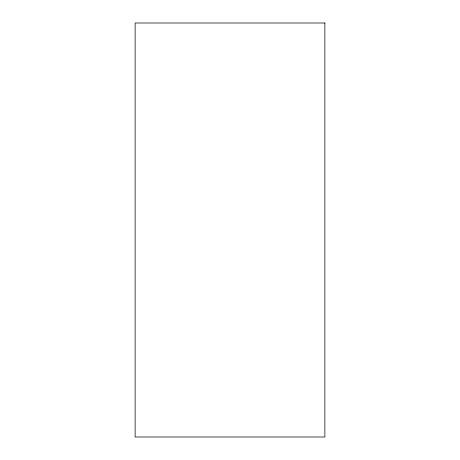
<?xml version="1.0" encoding="UTF-8"?>
<svg xmlns="http://www.w3.org/2000/svg" width="460" height="460" viewBox="0 0 460 460"><rect width="100%" height="100%" fill="white"/><g stroke="black" fill="none" stroke-linecap="round" stroke-linejoin="round"><path stroke-width="0.69" d="M324.875 23L135.125 23L135.125 437L324.875 437L324.875 23"/></g></svg>
